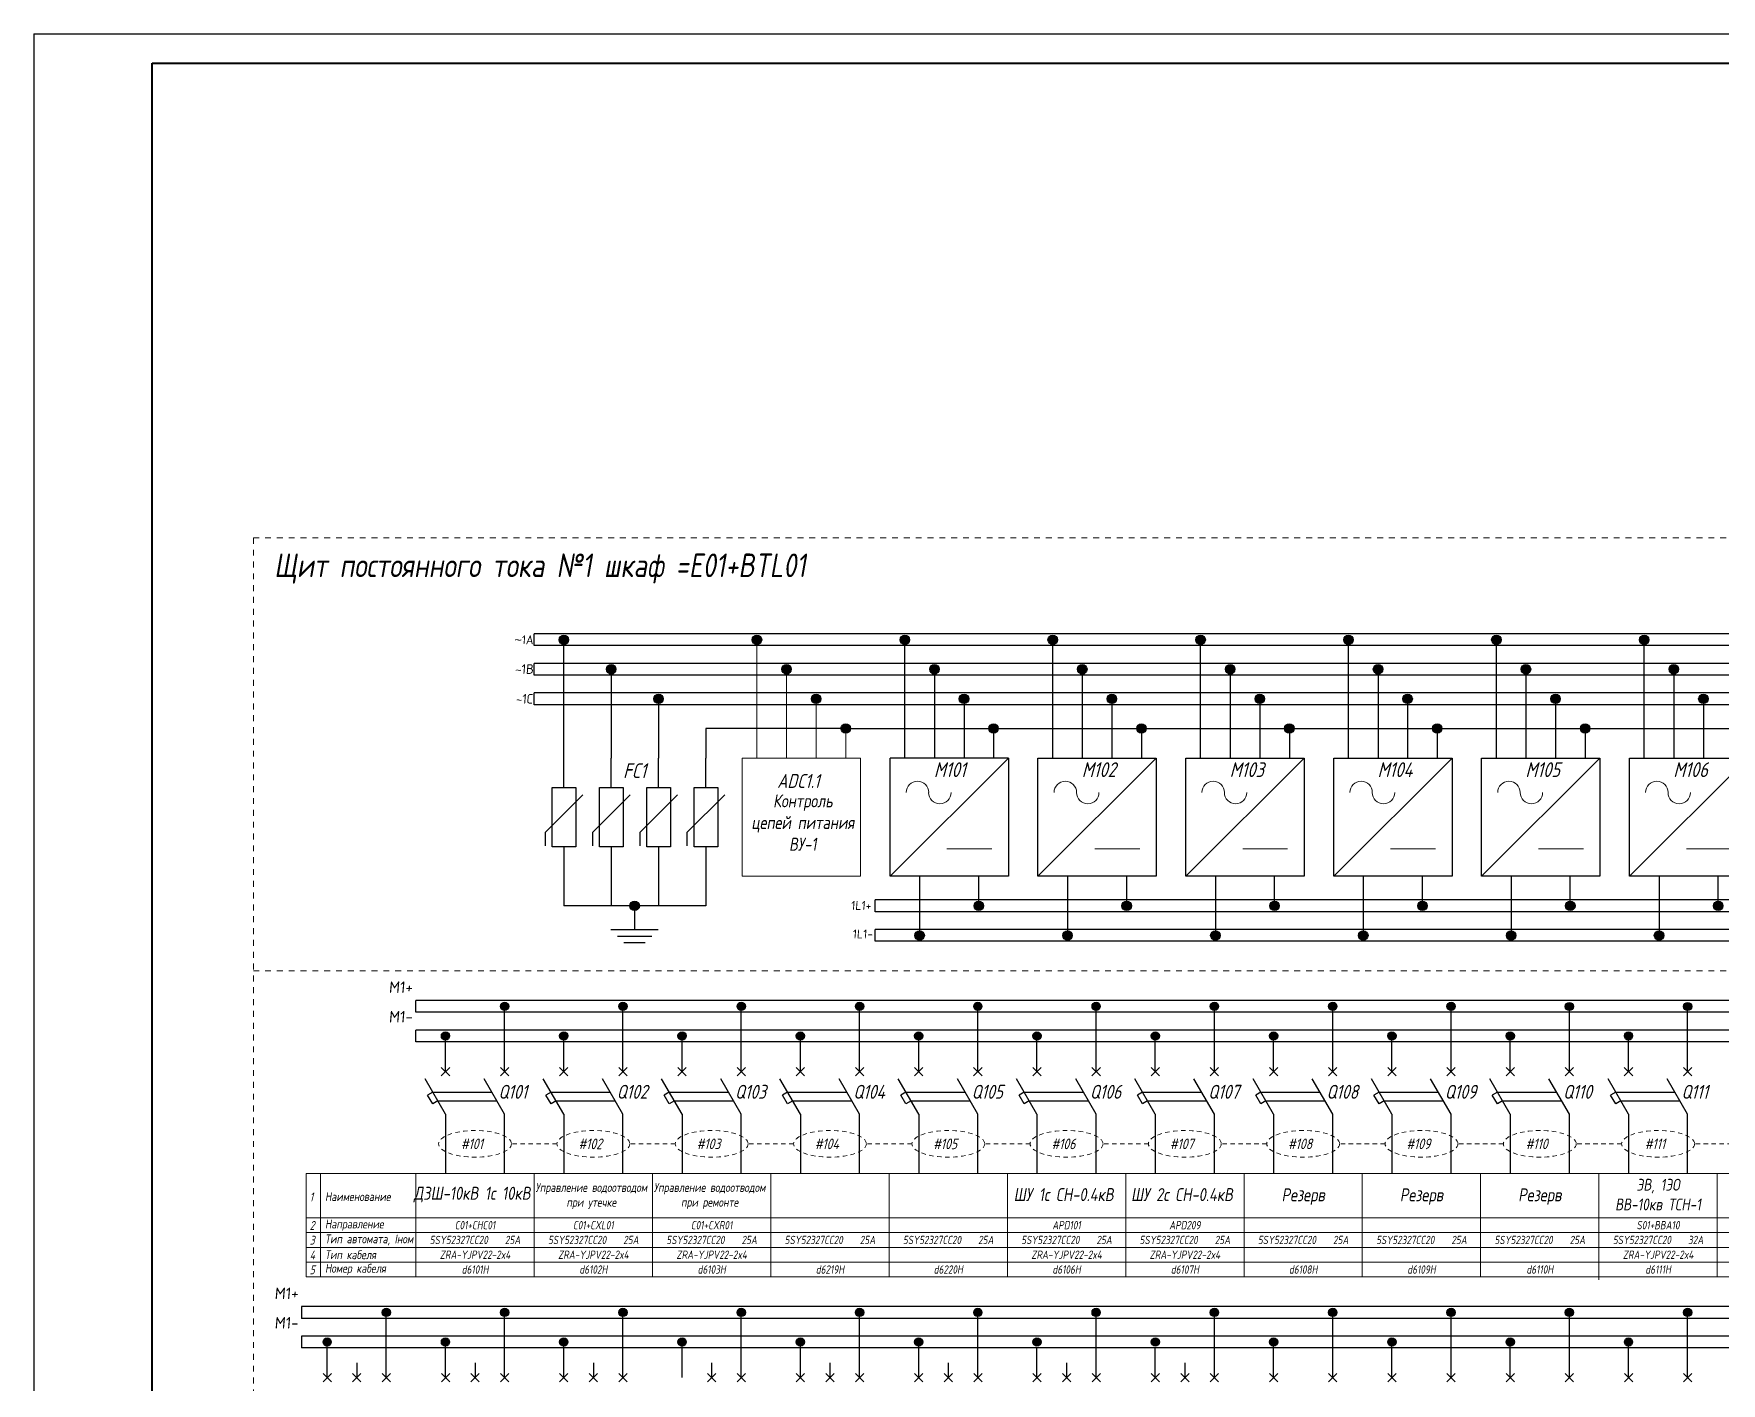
# Model space of a CAD drawing. Header units: millimetres. Extents: x 2704 to 4357, y 2919 to 4427.
# Drawn here: x 2704.2 to 2989.5, y 4198.8 to 4427.1 of the extents above; entities that cross this region are included whole.
import ezdxf
from ezdxf.enums import TextEntityAlignment as Align

# ---------------------------------------------------------------- set-up
doc = ezdxf.new("R2010")
doc.units = ezdxf.units.MM
doc.linetypes.add('JIS_02_0.7', pattern=[1.35, 0.75, -0.6])
doc.linetypes.add('JIS_02_1.0', pattern=[2, 1, -1])
doc.styles.add('eskdw', font='', dxfattribs={"oblique": 10})
doc.styles.get("Standard").update_dxf_attribs({"font": '', "oblique": 10, "height": 2.5})
doc.styles.add('Гост', font='', dxfattribs={"oblique": 10, "height": 1.4})
doc.styles.add('Шины', font='', dxfattribs={"oblique": 5, "height": 1.2})
doc.styles.get('eskdw').set_extended_font_data('GOST type A')
doc.styles.get('Standard').set_extended_font_data('GOST type A')
doc.styles.get('Гост').set_extended_font_data('GOST type A')
doc.styles.get('Шины').set_extended_font_data('GOST type B')

msp = doc.modelspace()

# ---------------------------------------------------------------- hatches: boundary and pattern name
for points in [[(2794.65, 4324.57, 1), (2793.05, 4324.57, 1)], [(2827.29, 4324.57, 1), (2825.69, 4324.57, 1)], [(2852.29, 4324.57, 1), (2850.69, 4324.57, 1)], [(2877.29, 4324.57, 1), (2875.69, 4324.57, 1)], [(2902.29, 4324.57, 1), (2900.69, 4324.57, 1)], [(2927.29, 4324.57, 1), (2925.69, 4324.57, 1)], [(2952.29, 4324.57, 1), (2950.69, 4324.57, 1)], [(2977.29, 4324.57, 1), (2975.69, 4324.57, 1)], [(2802.65, 4319.57, 1), (2801.05, 4319.57, 1)], [(2832.29, 4319.57, 1), (2830.69, 4319.57, 1)], [(2857.29, 4319.57, 1), (2855.69, 4319.57, 1)], [(2882.29, 4319.57, 1), (2880.69, 4319.57, 1)], [(2907.29, 4319.57, 1), (2905.69, 4319.57, 1)], [(2932.29, 4319.57, 1), (2930.69, 4319.57, 1)], [(2957.29, 4319.57, 1), (2955.69, 4319.57, 1)], [(2982.29, 4319.57, 1), (2980.69, 4319.57, 1)], [(2810.65, 4314.57, 1), (2809.05, 4314.57, 1)], [(2837.29, 4314.57, 1), (2835.69, 4314.57, 1)], [(2862.29, 4314.57, 1), (2860.69, 4314.57, 1)], [(2887.29, 4314.57, 1), (2885.69, 4314.57, 1)], [(2912.29, 4314.57, 1), (2910.69, 4314.57, 1)], [(2937.29, 4314.57, 1), (2935.69, 4314.57, 1)], [(2962.29, 4314.57, 1), (2960.69, 4314.57, 1)], [(2987.29, 4314.57, 1), (2985.69, 4314.57, 1)], [(2842.29, 4309.57, 1), (2840.69, 4309.57, 1)], [(2867.29, 4309.57, 1), (2865.69, 4309.57, 1)], [(2892.29, 4309.57, 1), (2890.69, 4309.57, 1)], [(2917.29, 4309.57, 1), (2915.69, 4309.57, 1)], [(2942.29, 4309.57, 1), (2940.69, 4309.57, 1)], [(2967.29, 4309.57, 1), (2965.69, 4309.57, 1)], [(2806.61, 4279.57, 1), (2805.01, 4279.57, 1)], [(2864.79, 4279.57, 1), (2863.19, 4279.57, 1)], [(2889.79, 4279.57, 1), (2888.19, 4279.57, 1)], [(2914.79, 4279.57, 1), (2913.19, 4279.57, 1)], [(2939.79, 4279.57, 1), (2938.19, 4279.57, 1)], [(2964.79, 4279.57, 1), (2963.19, 4279.57, 1)], [(2989.79, 4279.57, 1), (2988.19, 4279.57, 1)], [(2854.79, 4274.57, 1), (2853.19, 4274.57, 1)], [(2879.79, 4274.57, 1), (2878.19, 4274.57, 1)], [(2904.79, 4274.57, 1), (2903.19, 4274.57, 1)], [(2929.79, 4274.57, 1), (2928.19, 4274.57, 1)], [(2954.79, 4274.57, 1), (2953.19, 4274.57, 1)], [(2979.79, 4274.57, 1), (2978.19, 4274.57, 1)], [(2784.53, 4262.57, 1), (2783.13, 4262.57, 1)], [(2804.53, 4262.57, 1), (2803.13, 4262.57, 1)], [(2824.53, 4262.57, 1), (2823.13, 4262.57, 1)], [(2844.53, 4262.57, 1), (2843.13, 4262.57, 1)], [(2864.53, 4262.57, 1), (2863.13, 4262.57, 1)], [(2884.53, 4262.57, 1), (2883.13, 4262.57, 1)], [(2904.53, 4262.57, 1), (2903.13, 4262.57, 1)], [(2924.53, 4262.57, 1), (2923.13, 4262.57, 1)], [(2944.53, 4262.57, 1), (2943.13, 4262.57, 1)], [(2964.53, 4262.55, 1), (2963.13, 4262.55, 1)], [(2984.53, 4262.55, 1), (2983.13, 4262.55, 1)], [(2774.53, 4257.57, 1), (2773.13, 4257.57, 1)], [(2794.53, 4257.57, 1), (2793.13, 4257.57, 1)], [(2814.53, 4257.57, 1), (2813.13, 4257.57, 1)], [(2834.53, 4257.57, 1), (2833.13, 4257.57, 1)], [(2854.53, 4257.57, 1), (2853.13, 4257.57, 1)], [(2874.53, 4257.57, 1), (2873.13, 4257.57, 1)], [(2894.53, 4257.57, 1), (2893.13, 4257.57, 1)], [(2914.53, 4257.57, 1), (2913.13, 4257.57, 1)], [(2934.53, 4257.57, 1), (2933.13, 4257.57, 1)], [(2954.53, 4257.57, 1), (2953.13, 4257.57, 1)], [(2974.53, 4257.57, 1), (2973.13, 4257.57, 1)], [(2764.53, 4210.81, 1), (2763.13, 4210.81, 1)], [(2764.53, 4210.81, 1), (2763.13, 4210.81, 1)], [(2784.53, 4210.81, 1), (2783.13, 4210.81, 1)], [(2784.53, 4210.81, 1), (2783.13, 4210.81, 1)], [(2804.53, 4210.81, 1), (2803.13, 4210.81, 1)], [(2804.53, 4210.81, 1), (2803.13, 4210.81, 1)], [(2824.53, 4210.81, 1), (2823.13, 4210.81, 1)], [(2824.53, 4210.81, 1), (2823.13, 4210.81, 1)], [(2844.53, 4210.81, 1), (2843.13, 4210.81, 1)], [(2844.53, 4210.81, 1), (2843.13, 4210.81, 1)], [(2864.53, 4210.81, 1), (2863.13, 4210.81, 1)], [(2864.53, 4210.81, 1), (2863.13, 4210.81, 1)], [(2884.53, 4210.81, 1), (2883.13, 4210.81, 1)], [(2884.53, 4210.81, 1), (2883.13, 4210.81, 1)], [(2904.53, 4210.81, 1), (2903.13, 4210.81, 1)], [(2904.53, 4210.81, 1), (2903.13, 4210.81, 1)], [(2924.53, 4210.81, 1), (2923.13, 4210.81, 1)], [(2944.53, 4210.81, 1), (2943.13, 4210.81, 1)], [(2964.53, 4210.81, 1), (2963.13, 4210.81, 1)], [(2984.53, 4210.81, 1), (2983.13, 4210.81, 1)], [(2754.53, 4205.81, 1), (2753.13, 4205.81, 1)], [(2754.53, 4205.81, 1), (2753.13, 4205.81, 1)], [(2754.53, 4205.81, 1), (2753.13, 4205.81, 1)], [(2774.53, 4205.81, 1), (2773.13, 4205.81, 1)], [(2774.53, 4205.81, 1), (2773.13, 4205.81, 1)], [(2774.53, 4205.81, 1), (2773.13, 4205.81, 1)], [(2794.53, 4205.81, 1), (2793.13, 4205.81, 1)], [(2794.53, 4205.81, 1), (2793.13, 4205.81, 1)], [(2814.53, 4205.81, 1), (2813.13, 4205.81, 1)], [(2814.53, 4205.81, 1), (2813.13, 4205.81, 1)], [(2814.53, 4205.81, 1), (2813.13, 4205.81, 1)], [(2834.53, 4205.81, 1), (2833.13, 4205.81, 1)], [(2834.53, 4205.81, 1), (2833.13, 4205.81, 1)], [(2854.53, 4205.81, 1), (2853.13, 4205.81, 1)], [(2854.53, 4205.81, 1), (2853.13, 4205.81, 1)], [(2874.53, 4205.81, 1), (2873.13, 4205.81, 1)], [(2874.53, 4205.81, 1), (2873.13, 4205.81, 1)], [(2894.53, 4205.81, 1), (2893.13, 4205.81, 1)], [(2894.53, 4205.81, 1), (2893.13, 4205.81, 1)], [(2914.53, 4205.81, 1), (2913.13, 4205.81, 1)], [(2934.53, 4205.81, 1), (2933.13, 4205.81, 1)], [(2954.53, 4205.81, 1), (2953.13, 4205.81, 1)], [(2974.53, 4205.81, 1), (2973.13, 4205.81, 1)]]:
    msp.add_hatch(color=256).paths.add_polyline_path(points)

# ---------------------------------------------------------------- linework, layer by layer
for p, q in [((2704.22, 4427.05), (3893.22, 4427.05)), ((2704.22, 4427.05), (2704.22, 3586.05)), ((3141.49, 4325.57), (2788.85, 4325.57)), ((2788.85, 4323.57), (2788.85, 4325.57)), ((3141.49, 4323.57), (2788.85, 4323.57)), ((2793.85, 4304.57), (2793.85, 4324.57)), ((2851.49, 4304.57), (2851.49, 4324.57)), ((2876.49, 4304.57), (2876.49, 4324.57)), ((2901.49, 4304.57), (2901.49, 4324.57)), ((2926.49, 4304.57), (2926.49, 4324.57)), ((2951.49, 4304.57), (2951.49, 4324.57)), ((2976.49, 4304.57), (2976.49, 4324.57)), ((3141.49, 4320.57), (2788.85, 4320.57)), ((2788.85, 4318.57), (2788.85, 4320.57)), ((2801.85, 4319.57), (2801.85, 4304.57)), ((2856.49, 4319.57), (2856.49, 4304.57)), ((2881.49, 4319.57), (2881.49, 4304.57)), ((2906.49, 4319.57), (2906.49, 4304.57)), ((2931.49, 4319.57), (2931.49, 4304.57)), ((2956.49, 4319.57), (2956.49, 4304.57)), ((2981.49, 4319.57), (2981.49, 4304.57)), ((3141.49, 4318.57), (2788.85, 4318.57)), ((3141.49, 4315.57), (2788.85, 4315.57)), ((2788.85, 4313.57), (2788.85, 4315.57)), ((3141.49, 4313.57), (2788.85, 4313.57)), ((2809.85, 4314.57), (2809.85, 4304.57)), ((2861.49, 4314.57), (2861.49, 4304.57)), ((2886.49, 4314.57), (2886.49, 4304.57)), ((2911.49, 4314.57), (2911.49, 4304.57)), ((2936.49, 4314.57), (2936.49, 4304.57)), ((2961.49, 4314.57), (2961.49, 4304.57)), ((2986.49, 4314.57), (2986.49, 4304.57)), ((2841.49, 4309.57), (2817.85, 4309.57)), ((2817.85, 4309.57), (2817.85, 4304.57)), ((2841.49, 4309.57), (3141.49, 4309.57)), ((2866.49, 4309.57), (2866.49, 4304.57)), ((2891.49, 4309.57), (2891.49, 4304.57)), ((2916.49, 4309.57), (2916.49, 4304.57)), ((2941.49, 4309.57), (2941.49, 4304.57)), ((2966.49, 4309.57), (2966.49, 4304.57)), ((2793.85, 4299.57), (2793.85, 4304.57)), ((2801.85, 4299.57), (2801.85, 4304.57)), ((2809.85, 4299.57), (2809.85, 4304.57)), ((2817.85, 4299.57), (2817.85, 4304.57)), ((2848.99, 4284.57), (2868.99, 4304.57)), ((2868.99, 4304.57), (2848.99, 4304.57)), ((2868.99, 4304.57), (2868.99, 4284.57)), ((2873.99, 4284.57), (2893.99, 4304.57)), ((2893.99, 4304.57), (2893.99, 4284.57)), ((2898.99, 4284.57), (2918.99, 4304.57)), ((2918.99, 4304.57), (2918.99, 4284.57)), ((2923.99, 4284.57), (2943.99, 4304.57)), ((2943.99, 4304.57), (2943.99, 4284.57)), ((2948.99, 4284.57), (2968.99, 4304.57)), ((2968.99, 4304.57), (2968.99, 4284.57)), ((2973.99, 4284.57), (2993.99, 4304.57)), ((2791.85, 4299.57), (2795.85, 4299.57)), ((2791.85, 4289.57), (2791.85, 4299.57)), ((2795.85, 4299.57), (2795.85, 4289.57)), ((2799.85, 4299.57), (2803.85, 4299.57)), ((2799.85, 4289.57), (2799.85, 4299.57)), ((2803.85, 4299.57), (2803.85, 4289.57)), ((2807.85, 4299.57), (2811.85, 4299.57)), ((2807.85, 4289.57), (2807.85, 4299.57)), ((2811.85, 4299.57), (2811.85, 4289.57)), ((2815.85, 4299.57), (2819.85, 4299.57)), ((2815.85, 4289.57), (2815.85, 4299.57)), ((2819.85, 4299.57), (2819.85, 4289.57)), ((2797.03, 4298.33), (2790.66, 4291.96)), ((2805.03, 4298.33), (2798.66, 4291.96)), ((2813.03, 4298.33), (2806.66, 4291.96)), ((2821.03, 4298.33), (2814.66, 4291.96)), ((2790.66, 4291.96), (2790.66, 4289.71)), ((2798.66, 4291.96), (2798.66, 4289.71)), ((2806.66, 4291.96), (2806.66, 4289.71)), ((2814.66, 4291.96), (2814.66, 4289.71)), ((2795.85, 4289.57), (2791.85, 4289.57)), ((2793.85, 4289.57), (2793.85, 4284.57)), ((2803.85, 4289.57), (2799.85, 4289.57)), ((2801.85, 4289.57), (2801.85, 4284.57)), ((2811.85, 4289.57), (2807.85, 4289.57)), ((2809.85, 4289.57), (2809.85, 4284.57)), ((2819.85, 4289.57), (2815.85, 4289.57)), ((2817.85, 4289.57), (2817.85, 4284.57)), ((2793.85, 4284.57), (2793.85, 4279.57)), ((2801.85, 4284.57), (2801.85, 4279.57)), ((2809.85, 4284.57), (2809.85, 4279.57)), ((2817.85, 4284.57), (2817.85, 4279.57)), ((2853.99, 4284.57), (2853.99, 4274.57)), ((2863.99, 4279.57), (2863.99, 4284.57)), ((2878.99, 4284.57), (2878.99, 4274.57)), ((2888.99, 4279.57), (2888.99, 4284.57)), ((2903.99, 4284.57), (2903.99, 4274.57)), ((2913.99, 4279.57), (2913.99, 4284.57)), ((2928.99, 4284.57), (2928.99, 4274.57)), ((2938.99, 4279.57), (2938.99, 4284.57)), ((2953.99, 4284.57), (2953.99, 4274.57)), ((2963.99, 4279.57), (2963.99, 4284.57)), ((2978.99, 4284.57), (2978.99, 4274.57)), ((2988.99, 4279.57), (2988.99, 4284.57)), ((2817.85, 4279.57), (2793.85, 4279.57)), ((2805.81, 4279.57), (2805.81, 4275.57)), ((2846.49, 4278.57), (2846.49, 4280.57)), ((3200.53, 4280.57), (2846.49, 4280.57)), ((3200.53, 4278.57), (2846.49, 4278.57)), ((2801.81, 4275.57), (2809.81, 4275.57)), ((2802.91, 4274.47), (2808.71, 4274.47)), ((2846.49, 4273.57), (2846.49, 4275.57)), ((3200.53, 4275.57), (2846.49, 4275.57)), ((3200.53, 4273.57), (2846.49, 4273.57)), ((2804.01, 4273.39), (2807.61, 4273.39)), ((2768.83, 4261.57), (2768.83, 4263.57)), ((3113.83, 4263.57), (2768.83, 4263.57)), ((2783.83, 4251.55), (2783.83, 4262.57)), ((2803.83, 4256.57), (2803.83, 4262.57)), ((2823.83, 4256.57), (2823.83, 4262.57)), ((2843.83, 4256.57), (2843.83, 4262.57)), ((2863.83, 4256.57), (2863.83, 4262.57)), ((2883.83, 4256.57), (2883.83, 4262.57)), ((2903.83, 4256.57), (2903.83, 4262.57)), ((2923.83, 4256.57), (2923.83, 4262.57)), ((2943.83, 4256.57), (2943.83, 4262.57)), ((2963.83, 4256.57), (2963.83, 4262.57)), ((2983.83, 4256.57), (2983.83, 4262.57)), ((2983.83, 4256.57), (2983.83, 4262.57)), ((3113.83, 4261.57), (2768.83, 4261.57)), ((2768.83, 4256.57), (2768.83, 4258.57)), ((3113.83, 4258.57), (2768.83, 4258.57)), ((3113.83, 4256.57), (2768.83, 4256.57)), ((2773.83, 4251.55), (2773.83, 4257.57)), ((2783.83, 4251.55), (2783.83, 4256.55)), ((2793.83, 4256.57), (2793.83, 4257.57)), ((2793.83, 4251.55), (2793.83, 4256.55)), ((2803.83, 4251.55), (2803.83, 4256.55)), ((2803.83, 4251.55), (2803.83, 4256.55)), ((2813.83, 4256.57), (2813.83, 4257.57)), ((2813.83, 4251.55), (2813.83, 4256.55)), ((2823.83, 4251.55), (2823.83, 4256.55)), ((2823.83, 4251.55), (2823.83, 4256.55)), ((2833.83, 4256.57), (2833.83, 4257.57)), ((2833.83, 4251.55), (2833.83, 4256.55)), ((2843.83, 4251.55), (2843.83, 4256.55)), ((2843.83, 4251.55), (2843.83, 4256.55)), ((2853.83, 4256.57), (2853.83, 4257.57)), ((2853.83, 4251.55), (2853.83, 4256.55)), ((2863.83, 4251.55), (2863.83, 4256.55)), ((2863.83, 4251.55), (2863.83, 4256.55)), ((2873.83, 4256.57), (2873.83, 4257.57)), ((2873.83, 4251.55), (2873.83, 4256.55)), ((2883.83, 4251.55), (2883.83, 4256.55)), ((2883.83, 4251.55), (2883.83, 4256.55)), ((2893.83, 4256.57), (2893.83, 4257.57)), ((2893.83, 4251.55), (2893.83, 4256.55)), ((2903.83, 4251.55), (2903.83, 4256.55)), ((2903.83, 4251.55), (2903.83, 4256.55)), ((2913.83, 4256.57), (2913.83, 4257.57)), ((2913.83, 4251.55), (2913.83, 4256.55)), ((2923.83, 4251.55), (2923.83, 4256.55)), ((2923.83, 4251.55), (2923.83, 4256.55)), ((2933.83, 4256.57), (2933.83, 4257.57)), ((2933.83, 4251.55), (2933.83, 4256.55)), ((2943.83, 4251.55), (2943.83, 4256.55)), ((2943.83, 4251.55), (2943.83, 4256.55)), ((2953.83, 4256.57), (2953.83, 4257.57)), ((2953.83, 4251.55), (2953.83, 4256.55)), ((2963.83, 4251.55), (2963.83, 4256.55)), ((2963.83, 4251.55), (2963.83, 4256.55)), ((2973.83, 4256.57), (2973.83, 4257.57)), ((2973.83, 4256.57), (2973.83, 4257.57)), ((2973.83, 4251.55), (2973.83, 4256.55)), ((2983.83, 4251.55), (2983.83, 4256.55)), ((2983.83, 4251.55), (2983.83, 4256.55)), ((2773.12, 4250.85), (2774.54, 4252.26)), ((2774.54, 4250.85), (2773.12, 4252.26)), ((2783.12, 4250.85), (2784.54, 4252.26)), ((2784.54, 4250.85), (2783.12, 4252.26)), ((2793.12, 4250.85), (2794.54, 4252.26)), ((2794.54, 4250.85), (2793.12, 4252.26)), ((2803.12, 4250.85), (2804.54, 4252.26)), ((2804.54, 4250.85), (2803.12, 4252.26)), ((2813.12, 4250.85), (2814.54, 4252.26)), ((2814.54, 4250.85), (2813.12, 4252.26)), ((2823.12, 4250.85), (2824.54, 4252.26)), ((2824.54, 4250.85), (2823.12, 4252.26)), ((2833.12, 4250.85), (2834.54, 4252.26)), ((2834.54, 4250.85), (2833.12, 4252.26)), ((2843.12, 4250.85), (2844.54, 4252.26)), ((2844.54, 4250.85), (2843.12, 4252.26)), ((2853.12, 4250.85), (2854.54, 4252.26)), ((2854.54, 4250.85), (2853.12, 4252.26)), ((2863.12, 4250.85), (2864.54, 4252.26)), ((2864.54, 4250.85), (2863.12, 4252.26)), ((2873.12, 4250.83), (2874.54, 4252.25)), ((2874.54, 4250.83), (2873.12, 4252.25)), ((2883.12, 4250.83), (2884.54, 4252.25)), ((2884.54, 4250.83), (2883.12, 4252.25)), ((2893.12, 4250.83), (2894.54, 4252.25)), ((2894.54, 4250.83), (2893.12, 4252.25)), ((2903.12, 4250.83), (2904.54, 4252.25)), ((2904.54, 4250.83), (2903.12, 4252.25)), ((2913.12, 4250.83), (2914.54, 4252.25)), ((2914.54, 4250.83), (2913.12, 4252.25)), ((2923.12, 4250.83), (2924.54, 4252.25)), ((2924.54, 4250.83), (2923.12, 4252.25)), ((2933.12, 4250.83), (2934.54, 4252.25)), ((2934.54, 4250.83), (2933.12, 4252.25)), ((2943.12, 4250.83), (2944.54, 4252.25)), ((2944.54, 4250.83), (2943.12, 4252.25)), ((2953.12, 4250.83), (2954.54, 4252.25)), ((2954.54, 4250.83), (2953.12, 4252.25)), ((2963.12, 4250.83), (2964.54, 4252.25)), ((2964.54, 4250.83), (2963.12, 4252.25)), ((2973.12, 4250.83), (2974.54, 4252.25)), ((2974.54, 4250.83), (2973.12, 4252.25)), ((2983.12, 4250.83), (2984.54, 4252.25)), ((2984.54, 4250.83), (2983.12, 4252.25)), ((2773.83, 4244.32), (2770.37, 4250.32)), ((2771.67, 4248.07), (2770.8, 4247.57)), ((2771.67, 4248.07), (2781.67, 4248.07)), ((2783.83, 4244.32), (2780.37, 4250.32)), ((2793.83, 4244.32), (2790.37, 4250.32)), ((2791.67, 4248.07), (2790.8, 4247.57)), ((2791.67, 4248.07), (2801.67, 4248.07)), ((2803.83, 4244.32), (2800.37, 4250.32)), ((2813.83, 4244.32), (2810.37, 4250.32)), ((2811.67, 4248.07), (2810.8, 4247.57)), ((2811.67, 4248.07), (2821.67, 4248.07)), ((2823.83, 4244.32), (2820.37, 4250.32)), ((2833.83, 4244.32), (2830.37, 4250.32)), ((2831.67, 4248.07), (2830.8, 4247.57)), ((2831.67, 4248.07), (2841.67, 4248.07)), ((2843.83, 4244.32), (2840.37, 4250.32)), ((2853.83, 4244.32), (2850.37, 4250.32)), ((2851.67, 4248.07), (2850.8, 4247.57)), ((2851.67, 4248.07), (2861.67, 4248.07)), ((2863.83, 4244.32), (2860.37, 4250.32)), ((2873.83, 4244.32), (2870.37, 4250.32)), ((2871.67, 4248.07), (2870.8, 4247.57)), ((2871.67, 4248.07), (2881.67, 4248.07)), ((2883.83, 4244.32), (2880.37, 4250.32)), ((2893.83, 4244.32), (2890.37, 4250.32)), ((2891.67, 4248.07), (2890.8, 4247.57)), ((2891.67, 4248.07), (2901.67, 4248.07)), ((2903.83, 4244.32), (2900.37, 4250.32)), ((2913.83, 4244.32), (2910.37, 4250.32)), ((2911.67, 4248.07), (2910.8, 4247.57)), ((2911.67, 4248.07), (2921.67, 4248.07)), ((2923.83, 4244.32), (2920.37, 4250.32)), ((2933.83, 4244.32), (2930.37, 4250.32)), ((2931.67, 4248.07), (2930.8, 4247.57)), ((2931.67, 4248.07), (2941.67, 4248.07)), ((2943.83, 4244.32), (2940.37, 4250.32)), ((2953.83, 4244.32), (2950.37, 4250.32)), ((2951.67, 4248.07), (2950.8, 4247.57)), ((2951.67, 4248.07), (2961.67, 4248.07)), ((2963.83, 4244.32), (2960.37, 4250.32)), ((2973.83, 4244.32), (2970.37, 4250.32)), ((2971.67, 4248.07), (2970.8, 4247.57)), ((2971.67, 4248.07), (2981.67, 4248.07)), ((2983.83, 4244.32), (2980.37, 4250.32)), ((2771.67, 4246.07), (2770.8, 4247.57)), ((2772.53, 4246.57), (2771.67, 4246.07)), ((2772.53, 4246.57), (2782.53, 4246.57)), ((2791.67, 4246.07), (2790.8, 4247.57)), ((2792.53, 4246.57), (2791.67, 4246.07)), ((2792.53, 4246.57), (2802.53, 4246.57)), ((2811.67, 4246.07), (2810.8, 4247.57)), ((2812.53, 4246.57), (2811.67, 4246.07)), ((2812.53, 4246.57), (2822.53, 4246.57)), ((2831.67, 4246.07), (2830.8, 4247.57)), ((2832.53, 4246.57), (2831.67, 4246.07)), ((2832.53, 4246.57), (2842.53, 4246.57)), ((2851.67, 4246.07), (2850.8, 4247.57)), ((2852.53, 4246.57), (2851.67, 4246.07)), ((2852.53, 4246.57), (2862.53, 4246.57)), ((2871.67, 4246.07), (2870.8, 4247.57)), ((2872.53, 4246.57), (2871.67, 4246.07)), ((2872.53, 4246.57), (2882.53, 4246.57)), ((2891.67, 4246.07), (2890.8, 4247.57)), ((2892.53, 4246.57), (2891.67, 4246.07)), ((2892.53, 4246.57), (2902.53, 4246.57)), ((2911.67, 4246.07), (2910.8, 4247.57)), ((2912.53, 4246.57), (2911.67, 4246.07)), ((2912.53, 4246.57), (2922.53, 4246.57)), ((2931.67, 4246.07), (2930.8, 4247.57)), ((2932.53, 4246.57), (2931.67, 4246.07)), ((2932.53, 4246.57), (2942.53, 4246.57)), ((2951.67, 4246.07), (2950.8, 4247.57)), ((2952.53, 4246.57), (2951.67, 4246.07)), ((2952.53, 4246.57), (2962.53, 4246.57)), ((2971.67, 4246.07), (2970.8, 4247.57)), ((2972.53, 4246.57), (2971.67, 4246.07)), ((2972.53, 4246.57), (2982.53, 4246.57)), ((2773.83, 4244.32), (2773.83, 4239.32)), ((2783.83, 4239.32), (2783.83, 4244.32)), ((2793.83, 4244.32), (2793.83, 4239.32)), ((2803.83, 4239.32), (2803.83, 4244.32)), ((2813.83, 4244.32), (2813.83, 4239.32)), ((2823.83, 4239.32), (2823.83, 4244.32)), ((2833.83, 4244.32), (2833.83, 4239.32)), ((2843.83, 4239.32), (2843.83, 4244.32)), ((2853.83, 4244.32), (2853.83, 4239.32)), ((2863.83, 4239.32), (2863.83, 4244.32)), ((2873.83, 4244.32), (2873.83, 4239.32)), ((2883.83, 4239.32), (2883.83, 4244.32)), ((2893.83, 4244.32), (2893.83, 4239.32)), ((2903.83, 4239.32), (2903.83, 4244.32)), ((2913.83, 4244.32), (2913.83, 4239.32)), ((2923.83, 4239.32), (2923.83, 4244.32)), ((2933.83, 4244.32), (2933.83, 4239.32)), ((2943.83, 4239.32), (2943.83, 4244.32)), ((2953.83, 4244.32), (2953.83, 4239.32)), ((2963.83, 4239.32), (2963.83, 4244.32)), ((2973.83, 4244.32), (2973.83, 4239.32)), ((2983.83, 4239.32), (2983.83, 4244.32)), ((2773.83, 4239.32), (2773.83, 4234.32)), ((2783.83, 4234.32), (2783.83, 4239.32)), ((2793.83, 4239.32), (2793.83, 4234.32)), ((2803.83, 4234.32), (2803.83, 4239.32)), ((2813.83, 4239.32), (2813.83, 4234.32)), ((2823.83, 4234.32), (2823.83, 4239.32)), ((2833.83, 4239.32), (2833.83, 4234.32)), ((2843.83, 4234.32), (2843.83, 4239.32)), ((2853.83, 4239.32), (2853.83, 4234.32)), ((2863.83, 4234.32), (2863.83, 4239.32)), ((2873.83, 4239.32), (2873.83, 4234.32)), ((2883.83, 4234.32), (2883.83, 4239.32)), ((2893.83, 4239.32), (2893.83, 4234.32)), ((2903.83, 4234.32), (2903.83, 4239.32)), ((2913.83, 4239.32), (2913.83, 4234.32)), ((2923.83, 4234.32), (2923.83, 4239.32)), ((2933.83, 4239.32), (2933.83, 4234.32)), ((2943.83, 4234.32), (2943.83, 4239.32)), ((2953.83, 4239.32), (2953.83, 4234.32)), ((2963.83, 4234.32), (2963.83, 4239.32)), ((2973.83, 4239.32), (2973.83, 4234.32)), ((2983.83, 4234.32), (2983.83, 4239.32)), ((3268.83, 4211.81), (2749.51, 4211.81)), ((2749.51, 4211.81), (2749.51, 4209.81)), ((2763.83, 4204.81), (2763.83, 4210.81)), ((2763.83, 4204.81), (2763.83, 4210.81)), ((2763.83, 4204.81), (2763.83, 4210.81)), ((2783.83, 4204.81), (2783.83, 4210.81)), ((2783.83, 4204.81), (2783.83, 4210.81)), ((2783.83, 4204.81), (2783.83, 4210.81)), ((2803.83, 4204.81), (2803.83, 4210.81)), ((2803.83, 4204.81), (2803.83, 4210.81)), ((2803.83, 4204.81), (2803.83, 4210.81)), ((2823.83, 4204.81), (2823.83, 4210.81)), ((2823.83, 4204.81), (2823.83, 4210.81)), ((2823.83, 4204.81), (2823.83, 4210.81)), ((2843.83, 4204.81), (2843.83, 4210.81)), ((2843.83, 4204.81), (2843.83, 4210.81)), ((2843.83, 4204.81), (2843.83, 4210.81)), ((2863.83, 4204.81), (2863.83, 4210.81)), ((2863.83, 4204.81), (2863.83, 4210.81)), ((2863.83, 4204.81), (2863.83, 4210.81)), ((2883.83, 4204.81), (2883.83, 4210.81)), ((2883.83, 4204.81), (2883.83, 4210.81)), ((2903.83, 4204.81), (2903.83, 4210.81)), ((2903.83, 4204.81), (2903.83, 4210.81)), ((2923.83, 4204.81), (2923.83, 4210.81)), ((2943.83, 4204.81), (2943.83, 4210.81)), ((2963.83, 4204.81), (2963.83, 4210.81)), ((2983.83, 4204.81), (2983.83, 4210.81)), ((3268.83, 4209.81), (2749.51, 4209.81)), ((3268.83, 4206.81), (2749.51, 4206.81)), ((2749.51, 4206.81), (2749.51, 4204.81)), ((2753.83, 4204.81), (2753.83, 4205.81)), ((2753.83, 4204.81), (2753.83, 4205.81)), ((2773.83, 4204.81), (2773.83, 4205.81)), ((2773.83, 4204.81), (2773.83, 4205.81)), ((2793.83, 4204.81), (2793.83, 4205.81)), ((2793.83, 4204.81), (2793.83, 4205.81)), ((2813.83, 4204.81), (2813.83, 4205.81)), ((2813.83, 4204.81), (2813.83, 4205.81)), ((2833.83, 4204.81), (2833.83, 4205.81)), ((2833.83, 4204.81), (2833.83, 4205.81)), ((2853.83, 4204.81), (2853.83, 4205.81)), ((2853.83, 4204.81), (2853.83, 4205.81)), ((2913.83, 4204.81), (2913.83, 4205.81)), ((2933.83, 4204.81), (2933.83, 4205.81)), ((2953.83, 4204.81), (2953.83, 4205.81)), ((2973.83, 4204.81), (2973.83, 4205.81)), ((3268.83, 4204.81), (2749.51, 4204.81)), ((2753.83, 4199.81), (2753.83, 4204.81)), ((2758.83, 4202.31), (2758.83, 4199.81)), ((2763.83, 4199.81), (2763.83, 4204.81)), ((2763.83, 4199.81), (2763.83, 4204.81)), ((2773.83, 4199.81), (2773.83, 4204.81)), ((2778.83, 4202.31), (2778.83, 4199.81)), ((2783.83, 4199.81), (2783.83, 4204.81)), ((2783.83, 4199.81), (2783.83, 4204.81)), ((2793.83, 4199.81), (2793.83, 4204.81)), ((2798.83, 4202.31), (2798.83, 4199.81)), ((2803.83, 4199.81), (2803.83, 4204.81)), ((2803.83, 4199.81), (2803.83, 4204.81)), ((2813.83, 4199.81), (2813.83, 4204.81)), ((2818.83, 4202.31), (2818.83, 4199.81)), ((2823.83, 4199.81), (2823.83, 4204.81)), ((2823.83, 4199.81), (2823.83, 4204.81)), ((2833.83, 4199.81), (2833.83, 4204.81)), ((2838.83, 4202.31), (2838.83, 4199.81)), ((2843.83, 4199.81), (2843.83, 4204.81)), ((2843.83, 4199.81), (2843.83, 4204.81)), ((2853.83, 4199.81), (2853.83, 4204.81)), ((2858.83, 4202.31), (2858.83, 4199.81)), ((2863.83, 4199.81), (2863.83, 4204.81)), ((2863.83, 4199.81), (2863.83, 4204.81)), ((2873.83, 4199.81), (2873.83, 4204.81)), ((2878.83, 4202.31), (2878.83, 4199.81)), ((2883.83, 4199.81), (2883.83, 4204.81)), ((2883.83, 4199.81), (2883.83, 4204.81)), ((2893.83, 4199.81), (2893.83, 4204.81)), ((2898.83, 4202.31), (2898.83, 4199.81)), ((2903.83, 4199.81), (2903.83, 4204.81)), ((2903.83, 4199.81), (2903.83, 4204.81)), ((2913.83, 4199.81), (2913.83, 4204.81)), ((2923.83, 4199.81), (2923.83, 4204.81)), ((2923.83, 4199.81), (2923.83, 4204.81)), ((2933.83, 4199.81), (2933.83, 4204.81)), ((2943.83, 4199.81), (2943.83, 4204.81)), ((2943.83, 4199.81), (2943.83, 4204.81)), ((2953.83, 4199.81), (2953.83, 4204.81)), ((2963.83, 4199.81), (2963.83, 4204.81)), ((2963.83, 4199.81), (2963.83, 4204.81)), ((2973.83, 4199.81), (2973.83, 4204.81)), ((2983.83, 4199.81), (2983.83, 4204.81)), ((2983.83, 4199.81), (2983.83, 4204.81)), ((2753.13, 4199.1), (2754.54, 4200.51)), ((2754.54, 4199.1), (2753.13, 4200.51)), ((2758.13, 4199.1), (2759.54, 4200.51)), ((2759.54, 4199.1), (2758.13, 4200.51)), ((2763.13, 4199.1), (2764.54, 4200.51)), ((2764.54, 4199.1), (2763.13, 4200.51)), ((2773.13, 4199.1), (2774.54, 4200.51)), ((2774.54, 4199.1), (2773.13, 4200.51)), ((2778.13, 4199.1), (2779.54, 4200.51)), ((2779.54, 4199.1), (2778.13, 4200.51)), ((2783.13, 4199.1), (2784.54, 4200.51)), ((2784.54, 4199.1), (2783.13, 4200.51)), ((2793.13, 4199.1), (2794.54, 4200.51)), ((2794.54, 4199.1), (2793.13, 4200.51)), ((2798.13, 4199.1), (2799.54, 4200.51)), ((2799.54, 4199.1), (2798.13, 4200.51)), ((2803.13, 4199.1), (2804.54, 4200.51)), ((2804.54, 4199.1), (2803.13, 4200.51)), ((2818.13, 4199.1), (2819.54, 4200.51)), ((2819.54, 4199.1), (2818.13, 4200.51)), ((2823.13, 4199.1), (2824.54, 4200.51)), ((2824.54, 4199.1), (2823.13, 4200.51)), ((2833.13, 4199.1), (2834.54, 4200.51)), ((2834.54, 4199.1), (2833.13, 4200.51)), ((2838.13, 4199.1), (2839.54, 4200.51)), ((2839.54, 4199.1), (2838.13, 4200.51)), ((2843.13, 4199.1), (2844.54, 4200.51)), ((2844.54, 4199.1), (2843.13, 4200.51)), ((2853.13, 4199.1), (2854.54, 4200.51)), ((2854.54, 4199.1), (2853.13, 4200.51)), ((2858.13, 4199.1), (2859.54, 4200.51)), ((2859.54, 4199.1), (2858.13, 4200.51)), ((2863.13, 4199.1), (2864.54, 4200.51)), ((2864.54, 4199.1), (2863.13, 4200.51)), ((2873.13, 4199.1), (2874.54, 4200.51)), ((2874.54, 4199.1), (2873.13, 4200.51)), ((2878.13, 4199.1), (2879.54, 4200.51)), ((2879.54, 4199.1), (2878.13, 4200.51)), ((2883.13, 4199.1), (2884.54, 4200.51)), ((2884.54, 4199.1), (2883.13, 4200.51)), ((2893.13, 4199.1), (2894.54, 4200.51)), ((2894.54, 4199.1), (2893.13, 4200.51)), ((2898.13, 4199.1), (2899.54, 4200.51)), ((2899.54, 4199.1), (2898.13, 4200.51)), ((2903.13, 4199.1), (2904.54, 4200.51)), ((2904.54, 4199.1), (2903.13, 4200.51)), ((2913.13, 4199.1), (2914.54, 4200.51)), ((2914.54, 4199.1), (2913.13, 4200.51)), ((2923.13, 4199.1), (2924.54, 4200.51)), ((2924.54, 4199.1), (2923.13, 4200.51)), ((2933.13, 4199.1), (2934.54, 4200.51)), ((2934.54, 4199.1), (2933.13, 4200.51)), ((2943.13, 4199.1), (2944.54, 4200.51)), ((2944.54, 4199.1), (2943.13, 4200.51)), ((2953.13, 4199.1), (2954.54, 4200.51)), ((2954.54, 4199.1), (2953.13, 4200.51)), ((2963.13, 4199.1), (2964.54, 4200.51)), ((2964.54, 4199.1), (2963.13, 4200.51)), ((2973.13, 4199.1), (2974.54, 4200.51)), ((2974.54, 4199.1), (2973.13, 4200.51)), ((2983.13, 4199.1), (2984.54, 4200.51)), ((2984.54, 4199.1), (2983.13, 4200.51))]:
    msp.add_line(p, q)
at = {"lineweight": 40}
for p, q in [((2724.22, 3591.05), (2724.22, 4422.05)), ((2724.22, 4422.05), (3888.22, 4422.05))]:
    msp.add_line(p, q, dxfattribs=at)
at = {"linetype": 'JIS_02_1.0', "lineweight": 15}
for p, q in [((2741.39, 4341.8), (2741.39, 4160.07)), ((3278.33, 4341.8), (2741.39, 4341.8)), ((3278.33, 4268.57), (2741.39, 4268.57))]:
    msp.add_line(p, q, dxfattribs=at)
at = {"lineweight": 15}
for p, q in [((2826.49, 4304.57), (2826.49, 4324.57)), ((2831.49, 4319.57), (2831.49, 4304.57)), ((2836.49, 4314.57), (2836.49, 4304.57)), ((2841.49, 4309.57), (2841.49, 4304.57)), ((2843.99, 4304.57), (2823.99, 4304.57)), ((2843.99, 4304.57), (2843.99, 4284.57)), ((2858.61, 4289.2), (2866.2, 4289.2)), ((2883.61, 4289.2), (2891.2, 4289.2)), ((2908.61, 4289.2), (2916.2, 4289.2)), ((2933.61, 4289.2), (2941.2, 4289.2)), ((2958.61, 4289.2), (2966.2, 4289.2)), ((2983.61, 4289.2), (2991.2, 4289.2))]:
    msp.add_line(p, q, dxfattribs=at)
at = {"color": 0, "lineweight": 15}
for p, q in [((2823.99, 4284.57), (2823.99, 4304.57)), ((2843.99, 4284.57), (2823.99, 4284.57))]:
    msp.add_line(p, q, dxfattribs=at)
at = {"color": 0}
for p, q in [((2848.99, 4284.57), (2848.99, 4304.57)), ((2873.99, 4304.57), (2893.99, 4304.57)), ((2873.99, 4284.57), (2873.99, 4304.57)), ((2898.99, 4304.57), (2918.99, 4304.57)), ((2898.99, 4284.57), (2898.99, 4304.57)), ((2923.99, 4304.57), (2943.99, 4304.57)), ((2923.99, 4284.57), (2923.99, 4304.57)), ((2948.99, 4304.57), (2968.99, 4304.57)), ((2948.99, 4284.57), (2948.99, 4304.57)), ((2973.99, 4304.57), (2993.99, 4304.57)), ((2973.99, 4284.57), (2973.99, 4304.57)), ((2868.99, 4284.57), (2848.99, 4284.57)), ((2893.99, 4284.57), (2873.99, 4284.57)), ((2918.99, 4284.57), (2898.99, 4284.57)), ((2943.99, 4284.57), (2923.99, 4284.57)), ((2968.99, 4284.57), (2948.99, 4284.57)), ((2993.99, 4284.57), (2973.99, 4284.57))]:
    msp.add_line(p, q, dxfattribs=at)
at = {"linetype": 'JIS_02_0.7', "lineweight": 13}
for p, q in [((2792.67, 4239.32), (2784.99, 4239.32)), ((2812.67, 4239.32), (2804.99, 4239.32)), ((2832.67, 4239.32), (2824.99, 4239.32)), ((2852.67, 4239.32), (2844.99, 4239.32)), ((2872.67, 4239.32), (2864.99, 4239.32)), ((2892.67, 4239.32), (2884.99, 4239.32)), ((2912.67, 4239.32), (2904.99, 4239.32)), ((2932.67, 4239.32), (2924.99, 4239.32)), ((2952.67, 4239.32), (2944.99, 4239.32)), ((2972.67, 4239.32), (2964.99, 4239.32)), ((2992.67, 4239.32), (2984.99, 4239.32))]:
    msp.add_line(p, q, dxfattribs=at)
at = {"lineweight": 9}
for p, q in [((2750.26, 4234.32), (2768.83, 4234.32)), ((2750.26, 4234.32), (2750.26, 4216.82)), ((2752.71, 4234.32), (2752.71, 4216.82)), ((2768.83, 4234.32), (2828.83, 4234.32)), ((2768.83, 4234.32), (2768.83, 4216.82)), ((2788.83, 4234.32), (2788.83, 4216.82)), ((2788.83, 4234.32), (2788.83, 4216.82)), ((2788.83, 4234.32), (2848.83, 4234.32)), ((2808.83, 4234.32), (2808.83, 4216.82)), ((2808.83, 4234.32), (3068.83, 4234.32)), ((2828.83, 4234.32), (2828.83, 4216.82)), ((2848.83, 4234.32), (2848.83, 4216.82)), ((2848.83, 4234.32), (2848.83, 4216.82)), ((2868.83, 4234.32), (2868.83, 4216.82)), ((2888.83, 4234.32), (2888.83, 4216.82)), ((2908.83, 4234.32), (2908.83, 4216.82)), ((2928.83, 4234.32), (2928.83, 4216.82)), ((2948.83, 4234.32), (2948.83, 4216.82)), ((2968.83, 4234.32), (2968.83, 4216.32)), ((2988.83, 4234.32), (2988.83, 4216.82)), ((2750.26, 4226.82), (2768.83, 4226.82)), ((2768.83, 4226.82), (2828.83, 4226.82)), ((2788.83, 4226.82), (2848.83, 4226.82)), ((2808.83, 4226.82), (3068.83, 4226.82)), ((2750.26, 4224.32), (2768.83, 4224.32)), ((2768.83, 4224.32), (2828.83, 4224.32)), ((2788.83, 4224.32), (2848.83, 4224.32)), ((2808.83, 4224.32), (3068.83, 4224.32)), ((2750.26, 4221.82), (2768.83, 4221.82)), ((2768.83, 4221.82), (2828.83, 4221.82)), ((2788.83, 4221.82), (2848.83, 4221.82)), ((2808.83, 4221.82), (3068.83, 4221.82)), ((2750.26, 4219.32), (2768.83, 4219.32)), ((2750.26, 4216.82), (2768.83, 4216.82)), ((2768.83, 4219.32), (2828.83, 4219.32)), ((2768.83, 4216.82), (2828.83, 4216.82)), ((2788.83, 4219.32), (2848.83, 4219.32)), ((2788.83, 4216.82), (2848.83, 4216.82)), ((2808.83, 4219.32), (3068.83, 4219.32)), ((2808.83, 4216.82), (3068.83, 4216.82))]:
    msp.add_line(p, q, dxfattribs=at)
for centre, radius in [((2793.85, 4324.57), 0.8), ((2826.49, 4324.57), 0.8), ((2851.49, 4324.57), 0.8), ((2876.49, 4324.57), 0.8), ((2901.49, 4324.57), 0.8), ((2926.49, 4324.57), 0.8), ((2951.49, 4324.57), 0.8), ((2976.49, 4324.57), 0.8), ((2801.85, 4319.57), 0.8), ((2831.49, 4319.57), 0.8), ((2856.49, 4319.57), 0.8), ((2881.49, 4319.57), 0.8), ((2906.49, 4319.57), 0.8), ((2931.49, 4319.57), 0.8), ((2956.49, 4319.57), 0.8), ((2981.49, 4319.57), 0.8), ((2809.85, 4314.57), 0.8), ((2836.49, 4314.57), 0.8), ((2861.49, 4314.57), 0.8), ((2886.49, 4314.57), 0.8), ((2911.49, 4314.57), 0.8), ((2936.49, 4314.57), 0.8), ((2961.49, 4314.57), 0.8), ((2986.49, 4314.57), 0.8), ((2841.49, 4309.57), 0.8), ((2866.49, 4309.57), 0.8), ((2891.49, 4309.57), 0.8), ((2916.49, 4309.57), 0.8), ((2941.49, 4309.57), 0.8), ((2966.49, 4309.57), 0.8), ((2805.81, 4279.57), 0.8), ((2863.99, 4279.57), 0.8), ((2888.99, 4279.57), 0.8), ((2913.99, 4279.57), 0.8), ((2938.99, 4279.57), 0.8), ((2963.99, 4279.57), 0.8), ((2988.99, 4279.57), 0.8), ((2853.99, 4274.57), 0.8), ((2878.99, 4274.57), 0.8), ((2903.99, 4274.57), 0.8), ((2928.99, 4274.57), 0.8), ((2953.99, 4274.57), 0.8), ((2978.99, 4274.57), 0.8), ((2783.83, 4262.57), 0.7), ((2803.83, 4262.57), 0.7), ((2823.83, 4262.57), 0.7), ((2843.83, 4262.57), 0.7), ((2863.83, 4262.57), 0.7), ((2883.83, 4262.57), 0.7), ((2903.83, 4262.57), 0.7), ((2923.83, 4262.57), 0.7), ((2943.83, 4262.57), 0.7), ((2963.83, 4262.55), 0.7), ((2983.83, 4262.55), 0.7), ((2773.83, 4257.57), 0.7), ((2793.83, 4257.57), 0.7), ((2813.83, 4257.57), 0.7), ((2833.83, 4257.57), 0.7), ((2853.83, 4257.57), 0.7), ((2873.83, 4257.57), 0.7), ((2893.83, 4257.57), 0.7), ((2913.83, 4257.57), 0.7), ((2933.83, 4257.57), 0.7), ((2953.83, 4257.57), 0.7), ((2973.83, 4257.57), 0.7), ((2763.83, 4210.81), 0.7), ((2763.83, 4210.81), 0.7), ((2783.83, 4210.81), 0.7), ((2783.83, 4210.81), 0.7), ((2803.83, 4210.81), 0.7), ((2803.83, 4210.81), 0.7), ((2823.83, 4210.81), 0.7), ((2823.83, 4210.81), 0.7), ((2843.83, 4210.81), 0.7), ((2843.83, 4210.81), 0.7), ((2863.83, 4210.81), 0.7), ((2863.83, 4210.81), 0.7), ((2883.83, 4210.81), 0.7), ((2883.83, 4210.81), 0.7), ((2903.83, 4210.81), 0.7), ((2903.83, 4210.81), 0.7), ((2923.83, 4210.81), 0.7), ((2943.83, 4210.81), 0.7), ((2963.83, 4210.81), 0.7), ((2983.83, 4210.81), 0.7), ((2753.83, 4205.81), 0.7), ((2753.83, 4205.81), 0.7), ((2753.83, 4205.81), 0.7), ((2773.83, 4205.81), 0.7), ((2773.83, 4205.81), 0.7), ((2773.83, 4205.81), 0.7), ((2793.83, 4205.81), 0.7), ((2793.83, 4205.81), 0.7), ((2813.83, 4205.81), 0.7), ((2813.83, 4205.81), 0.7), ((2813.83, 4205.81), 0.7), ((2833.83, 4205.81), 0.7), ((2833.83, 4205.81), 0.7), ((2853.83, 4205.81), 0.7), ((2853.83, 4205.81), 0.7), ((2873.83, 4205.81), 0.7), ((2873.83, 4205.81), 0.7), ((2893.83, 4205.81), 0.7), ((2893.83, 4205.81), 0.7), ((2913.83, 4205.81), 0.7), ((2933.83, 4205.81), 0.7), ((2953.83, 4205.81), 0.7), ((2973.83, 4205.81), 0.7)]:
    msp.add_circle(centre, radius)
at = {"lineweight": 15}
for centre, start, end in [((2853.62, 4298.75), 0, 180), ((2878.62, 4298.75), 0, 180), ((2903.62, 4298.75), 0, 180), ((2928.62, 4298.75), 0, 180), ((2953.62, 4298.75), 0, 180), ((2978.62, 4298.75), 0, 180), ((2857.41, 4298.75), 180, 0), ((2882.41, 4298.75), 180, 0), ((2907.41, 4298.75), 180, 0), ((2932.41, 4298.75), 180, 0), ((2957.41, 4298.75), 180, 0), ((2982.41, 4298.75), 180, 0)]:
    msp.add_arc(centre, 1.9, start, end, dxfattribs=at)
at = {"linetype": 'JIS_02_0.7', "lineweight": 13}
for centre in [(2778.83, 4239.32), (2798.83, 4239.32), (2818.83, 4239.32), (2838.83, 4239.32), (2858.83, 4239.32), (2878.83, 4239.32), (2898.83, 4239.32), (2918.83, 4239.32), (2938.83, 4239.32), (2958.83, 4239.32), (2978.83, 4239.32)]:
    msp.add_ellipse(centre, major_axis=(6.16, 0), ratio=0.365853, dxfattribs=at)

# ---------------------------------------------------------------- texts
at = {"style": 'eskdw', "oblique": 15}
for s, height, p in [('FC1', 2.5, (2803.86, 4301.18)), ('М101', 2.5, (2856.4, 4301.35)), ('М102', 2.5, (2881.4, 4301.35)), ('М103', 2.5, (2906.4, 4301.35)), ('М104', 2.5, (2931.4, 4301.35)), ('М105', 2.5, (2956.4, 4301.35)), ('М106', 2.5, (2981.4, 4301.35)), ('Q101', 2.355, (2782.77, 4246.95)), ('Q102', 2.355, (2802.77, 4246.95)), ('Q103', 2.355, (2822.77, 4246.95)), ('Q104', 2.355, (2842.77, 4246.95)), ('Q105', 2.355, (2862.77, 4246.95)), ('Q106', 2.355, (2882.77, 4246.95)), ('Q107', 2.355, (2902.77, 4246.95)), ('Q108', 2.355, (2922.77, 4246.95)), ('Q109', 2.355, (2942.77, 4246.95)), ('Q110', 2.355, (2962.77, 4246.95)), ('Q111', 2.355, (2982.77, 4246.95))]:
    msp.add_text(s, height=height, dxfattribs=at).set_placement(p)
at = {"lineweight": 15, "style": 'eskdw', "oblique": 15}
msp.add_text('ADC1.1', height=2.355, dxfattribs=at).set_placement((2829.91, 4299.51))
at = {"lineweight": 9, "style": 'eskdw', "oblique": 15}
for s, p in [('#101', (2778.28, 4239.32)), ('#102', (2798.28, 4239.32)), ('#103', (2818.28, 4239.32)), ('#104', (2838.28, 4239.32)), ('#105', (2858.28, 4239.32)), ('#106', (2878.28, 4239.32)), ('#107', (2898.28, 4239.32)), ('#108', (2918.28, 4239.32)), ('#109', (2938.28, 4239.32)), ('#110', (2958.28, 4239.32)), ('#111', (2978.28, 4239.32))]:
    msp.add_text(s, height=1.8, dxfattribs=at).set_placement(p, align=Align.MIDDLE_CENTER)
for s, p in [('1', (2750.85, 4229.6)), ('2', (2750.85, 4224.77)), ('3', (2750.85, 4222.27)), ('4', (2750.85, 4219.77)), ('5', (2750.85, 4217.27))]:
    msp.add_text(s, height=1.5, dxfattribs=at).set_placement(p)
for s, width, gutter_width, insert, char_height, attachment_point, style in [('Щит постоянного тока №1 шкаф =Е01+BTL01', 100.7903, 7, (2744.86, 4336.61), 4, 4, 'Гост'), (' {\\fArial|b0|i0|c204|p34;\\H0.99997x;~\\fGOST type B|b0|i0|c2|p34;1А}', 5.9522, 6, (2784.53, 4325.31), 1.5, 1, 'Шины'), (' {\\fArial|b0|i0|c204|p34;\\H0.83333x;~\\fGOST type B|b0|i0|c2|p34;\\H1.3x;1В}', 7.013, 6, (2784.68, 4320.43), 1.5, 1, 'Шины'), (' {\\fArial|b0|i0|c204|p34;\\H0.83333x;~\\fGOST type B|b0|i0|c2|p34;\\H1.3x;1С}', 7.9193, 6, (2784.81, 4315.39), 1.5, 1, 'Шины'), (' {\\H0.99997x;1L1+}', 4.91, 6, (2841.44, 4280.38), 1.5, 1, 'Шины'), (' {\\H0.99997x;1L1-}', 4.91, 6, (2841.7, 4275.56), 1.5, 1, 'Шины'), (' {\\H1.0833x;М1+}', 3.866, 6, (2764.23, 4266.79), 1.8, 1, 'Шины'), (' {\\H1.0833x;М1-}', 3.866, 6, (2764.23, 4261.79), 1.8, 1, 'Шины'), (' {\\H1.0833x;М1+}', 3.866, 6, (2744.91, 4215.03), 1.8, 1, 'Шины'), (' {\\H1.0833x;М1-}', 3.866, 6, (2744.91, 4210.03), 1.8, 1, 'Шины')]:
    msp.add_mtext_dynamic_manual_height_columns(s, width=width, gutter_width=gutter_width, heights=[0], dxfattribs=dict(insert=insert, char_height=char_height, attachment_point=attachment_point, style=style))
at = {"lineweight": 15, "insert": (2834.25, 4293.66), "char_height": 2.2, "attachment_point": 5, "style": 'Гост'}
msp.add_mtext_dynamic_manual_height_columns('Контроль\\Pцепей питания\\PВУ-1', width=25.8957, gutter_width=6, heights=[0], dxfattribs=at)
at = {"lineweight": 9, "width": 20}
for s, insert, char_height, attachment_point in [('{\\fGOST type A|b0|i0|c204|p34;Наименование}', (2753.47, 4230.4), 1.5, 4), ('{\\fGOST type A|b0|i0|c204|p34;Направление}', (2753.47, 4225.57), 1.5, 4), ('{\\fGOST 2.304 type A|b0|i0|c0|p34;C01+CHC01}', (2778.83, 4225.57), 1.4, 5), ('{\\fGOST 2.304 type A|b0|i0|c0|p34;C01+CXL01}', (2798.83, 4225.57), 1.4, 5), ('{\\fGOST 2.304 type A|b0|i0|c0|p34;C01+CXR01}', (2818.83, 4225.57), 1.4, 5), ('{\\fGOST 2.304 type A|b0|i0|c0|p34;APD101}', (2878.83, 4225.57), 1.4, 5), ('{\\fGOST 2.304 type A|b0|i0|c204|p34;APD209}', (2898.83, 4225.57), 1.4, 5), ('{\\fGOST 2.304 type A|b0|i0|c0|p34;S01+BBA10}', (2978.83, 4225.57), 1.4, 5), ('{\\fGOST type A|b0|i0|c204|p34;Тип автомата, Iном}', (2753.47, 4223.07), 1.5, 4), ('{\\fGOST 2.304 type A|b0|i0|c204|p34;5SY52327CC20    25А}', (2778.83, 4223.07), 1.4, 5), ('{\\fGOST 2.304 type A|b0|i0|c204|p34;5SY52327CC20    25А}', (2798.83, 4223.07), 1.4, 5), ('{\\fGOST 2.304 type A|b0|i0|c204|p34;5SY52327CC20    25А}', (2818.83, 4223.07), 1.4, 5), ('{\\fGOST 2.304 type A|b0|i0|c204|p34;5SY52327CC20    25А}', (2838.83, 4223.07), 1.4, 5), ('{\\fGOST 2.304 type A|b0|i0|c204|p34;5SY52327CC20    25А}', (2858.83, 4223.07), 1.4, 5), ('{\\fGOST 2.304 type A|b0|i0|c204|p34;5SY52327CC20    25А}', (2878.83, 4223.07), 1.4, 5), ('{\\fGOST 2.304 type A|b0|i0|c204|p34;5SY52327CC20    25А}', (2898.83, 4223.07), 1.4, 5), ('{\\fGOST 2.304 type A|b0|i0|c204|p34;5SY52327CC20    25А}', (2918.83, 4223.07), 1.4, 5), ('{\\fGOST 2.304 type A|b0|i0|c204|p34;5SY52327CC20    25А}', (2938.83, 4223.07), 1.4, 5), ('{\\fGOST 2.304 type A|b0|i0|c204|p34;5SY52327CC20    25А}', (2958.83, 4223.07), 1.4, 5), ('{\\fGOST 2.304 type A|b0|i0|c204|p34;5SY52327CC20    32А}', (2978.83, 4223.07), 1.4, 5), ('{\\fGOST type A|b0|i0|c204|p34;Тип кабеля}', (2753.47, 4220.57), 1.5, 4), ('{\\fGOST 2.304 type A|b0|i0|c204|p34;ZRA-YJPV22-2x4}', (2778.83, 4220.57), 1.4, 5), ('{\\fGOST 2.304 type A|b0|i0|c204|p34;ZRA-YJPV22-2x4}', (2798.83, 4220.57), 1.4, 5), ('{\\fGOST 2.304 type A|b0|i0|c204|p34;ZRA-YJPV22-2x4}', (2818.83, 4220.57), 1.4, 5), ('{\\fGOST 2.304 type A|b0|i0|c204|p34;ZRA-YJPV22-2x4}', (2878.83, 4220.57), 1.4, 5), ('{\\fGOST 2.304 type A|b0|i0|c204|p34;ZRA-YJPV22-2x4}', (2898.83, 4220.57), 1.4, 5), ('{\\fGOST 2.304 type A|b0|i0|c204|p34;ZRA-YJPV22-2x4}', (2978.83, 4220.57), 1.4, 5), ('{\\fGOST type A|b0|i0|c204|p34;Номер кабеля}', (2753.47, 4218.07), 1.5, 4), ('{\\fGOST 2.304 type A|b0|i0|c204|p34;d6101H}', (2778.83, 4218.07), 1.4, 5), ('{\\fGOST 2.304 type A|b0|i0|c204|p34;d6102H}', (2798.83, 4218.07), 1.4, 5), ('{\\fGOST 2.304 type A|b0|i0|c204|p34;d6103H}', (2818.83, 4218.07), 1.4, 5), ('{\\fGOST 2.304 type A|b0|i0|c204|p34;d6219H}', (2838.83, 4218.07), 1.4, 5), ('{\\fGOST 2.304 type A|b0|i0|c204|p34;d6220H}', (2858.83, 4218.07), 1.4, 5), ('{\\fGOST 2.304 type A|b0|i0|c204|p34;d6106H}', (2878.83, 4218.07), 1.4, 5), ('{\\fGOST 2.304 type A|b0|i0|c204|p34;d6107H}', (2898.83, 4218.07), 1.4, 5), ('{\\fGOST 2.304 type A|b0|i0|c204|p34;d6108H}', (2918.83, 4218.07), 1.4, 5), ('{\\fGOST 2.304 type A|b0|i0|c204|p34;d6109H}', (2938.83, 4218.07), 1.4, 5), ('{\\fGOST 2.304 type A|b0|i0|c204|p34;d6110H}', (2958.83, 4218.07), 1.4, 5), ('{\\fGOST 2.304 type A|b0|i0|c204|p34;d6111H}', (2978.83, 4218.07), 1.4, 5)]:
    msp.add_mtext(s, dxfattribs=dict(at, insert=insert, char_height=char_height, attachment_point=attachment_point))
at = {"lineweight": 9, "width": 20, "attachment_point": 5, "style": 'Гост'}
for s, insert, char_height in [('\\pl-0.99;ДЗШ-10кВ 1с 10кВ', (2778.83, 4230.74), 2.2), ('\\pl-0.675;Управление водоотводом \\Pпри утечке', (2798.83, 4230.49), 1.5), ('\\pl-0.675;Управление водоотводом \\Pпри ремонте', (2818.83, 4230.49), 1.5), ('\\pl-0.99;ШУ 1с СН-0.4кВ', (2878.83, 4230.74), 2.2), ('\\pl-0.99;ШУ 2с СН-0.4кВ', (2898.83, 4230.74), 2.2), ('ЭВ, 1ЭО \\PВВ-10кв ТСН-1', (2978.83, 4230.74), 2)]:
    msp.add_mtext(s, dxfattribs=dict(at, insert=insert, char_height=char_height))
at = {"lineweight": 9, "char_height": 2.2, "attachment_point": 5, "style": 'Гост'}
for insert in [(2918.83, 4230.4), (2938.83, 4230.4), (2958.83, 4230.4)]:
    msp.add_mtext_dynamic_manual_height_columns('Резерв', width=20, gutter_width=6, heights=[0], dxfattribs=dict(at, insert=insert))

doc.saveas('drawing.dxf')
